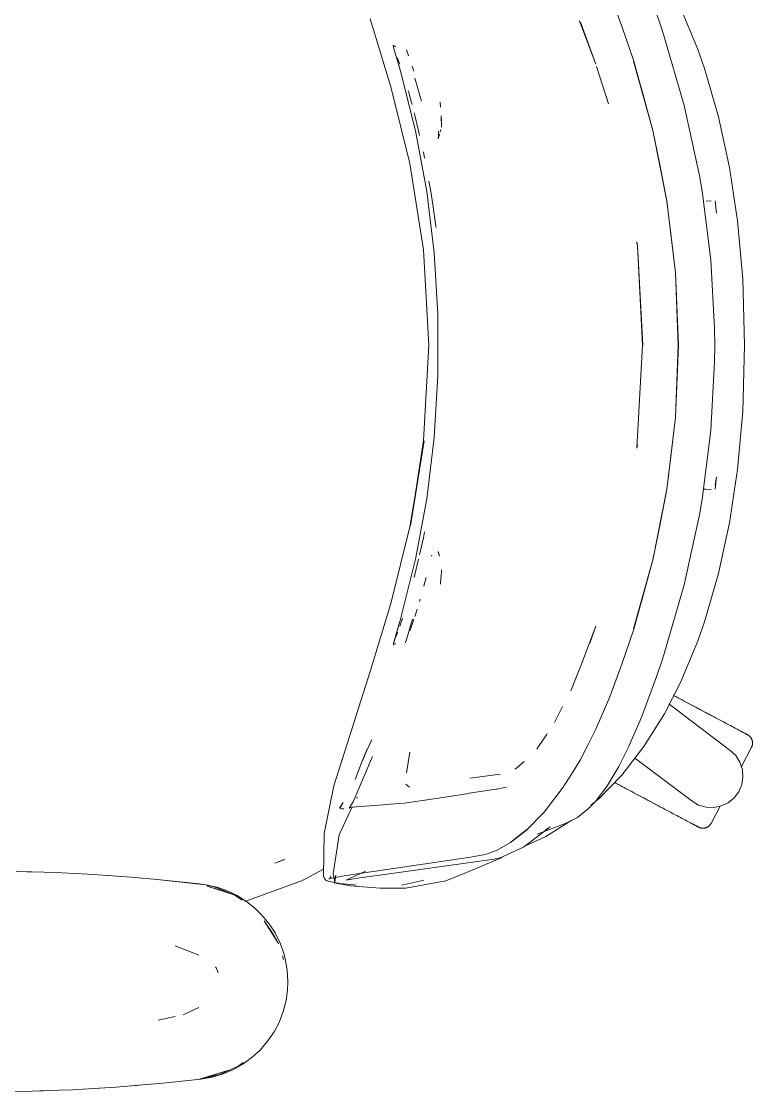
# Model space of a CAD drawing. Header units: millimetres. Extents: x 155927 to 295199, y -4084 to 97293.
# Drawn here: x 215659.4 to 215980.9, y 10098.8 to 10569.5 of the extents above; entities that cross this region are included whole.
import ezdxf

# ---------------------------------------------------------------- set-up
doc = ezdxf.new("R2010")
doc.units = ezdxf.units.MM
doc.header["$MEASUREMENT"] = 0
doc.layers.add('G-IMPT', color=8, linetype='CONTINUOUS', lineweight=9)
doc.layers.add('I-FURN', color=8, linetype='CONTINUOUS', lineweight=9)

msp = doc.modelspace()

# ---------------------------------------------------------------- linework, layer by layer
at = {"layer": 'G-IMPT'}
for p, q in [((215918.14, 10581.89), (215923.6, 10567.01)), ((215938.31, 10573.9), (215940.71, 10566.96)), ((215956.7, 10557.61), (215949.18, 10575.58)), ((215812.71, 10570.7), (215821.89, 10540.72)), ((215905.3, 10568.2), (215904.64, 10569.93)), ((215912.01, 10550.75), (215905.19, 10569.16)), ((215912.01, 10550.75), (215905.3, 10568.2)), ((215928.61, 10552.09), (215923.6, 10567.01)), ((215941.91, 10563.36), (215940.71, 10566.96)), ((215950.85, 10532.53), (215941.91, 10563.36)), ((215822.94, 10559.13), (215822.85, 10558.89)), ((215822.85, 10558.89), (215822.91, 10558.67)), ((215822.91, 10558.67), (215822.98, 10558.37)), ((215822.98, 10558.37), (215823.05, 10558.1)), ((215826.12, 10547.67), (215823.05, 10558.1)), ((215823.94, 10558.36), (215823.33, 10558.74)), ((215823.94, 10558.36), (215823.73, 10558.5)), ((215829.25, 10555.42), (215828.64, 10557.08)), ((215829.25, 10555.42), (215829.62, 10554.41)), ((215959.77, 10548.87), (215956.7, 10557.61)), ((215824.96, 10552.87), (215824.72, 10553.53)), ((215824.96, 10552.87), (215825.71, 10550.77)), ((215932.34, 10538.84), (215928.57, 10552)), ((215936.99, 10521.59), (215928.57, 10552)), ((215936.99, 10521.59), (215928.61, 10552.09)), ((215832.67, 10521.35), (215826.12, 10547.67)), ((215831.96, 10547.66), (215831.24, 10549.88)), ((215917.54, 10533.28), (215912.29, 10549.77)), ((215959.77, 10548.87), (215965.95, 10527.63)), ((215830.21, 10507.04), (215821.89, 10540.72)), ((215832.41, 10544.57), (215835.24, 10534.46)), ((215829.7, 10538.25), (215829.5, 10538.93)), ((215830.82, 10534.25), (215829.7, 10538.25)), ((215917.54, 10533.28), (215916.47, 10536.72)), ((215932.34, 10538.84), (215936.99, 10521.59)), ((215830.82, 10534.25), (215831.14, 10533.11)), ((215831.14, 10533.11), (215831.18, 10532.93)), ((215843.7, 10531.86), (215843.48, 10533.95)), ((215950.85, 10532.53), (215957.52, 10501.74)), ((215832.44, 10528.09), (215832.1, 10529.39)), ((215832.44, 10528.09), (215833.99, 10521.34)), ((215844.1, 10523), (215844.01, 10528.06)), ((215844.01, 10528.06), (215844.09, 10525.79)), ((215965.95, 10527.63), (215970.76, 10505.27)), ((215843.52, 10520.88), (215843.85, 10522.05)), ((215844.1, 10523), (215844.09, 10525.79)), ((215832.67, 10521.35), (215837.6, 10494.69)), ((215834.45, 10519.36), (215833.99, 10521.34)), ((215842.56, 10517.95), (215843.24, 10519.9)), ((215842.77, 10519), (215842.56, 10517.95)), ((215842.77, 10519), (215842.81, 10521.3)), ((215842.82, 10521.16), (215842.81, 10521.3)), ((215936.99, 10521.59), (215943.17, 10490.47)), ((215936.99, 10521.59), (215940.07, 10506.57)), ((215936.99, 10521.59), (215943.16, 10490.55)), ((215836.65, 10509.32), (215836.11, 10512.13)), ((215830.21, 10507.04), (215836.2, 10469.12)), ((215943.17, 10490.47), (215940.07, 10506.57)), ((215970.76, 10505.27), (215974.25, 10481.85)), ((215838.57, 10499.21), (215839.13, 10496.31)), ((215958.7, 10494.82), (215957.52, 10501.74)), ((215837.6, 10494.69), (215840.9, 10467.77)), ((215839.37, 10494.68), (215839.13, 10496.31)), ((215840.22, 10489.06), (215839.37, 10494.68)), ((215962.52, 10464.65), (215958.7, 10494.82)), ((215840.22, 10489.06), (215841.52, 10480.53)), ((215946.99, 10458.95), (215943.16, 10490.55)), ((215946.95, 10458.91), (215943.17, 10490.47)), ((215943.17, 10490.47), (215945.11, 10474.99)), ((215960.5, 10490.51), (215962.59, 10490.58)), ((215962.59, 10490.58), (215962.48, 10490.58)), ((215964.35, 10490.55), (215965, 10485.14)), ((215841.52, 10480.53), (215841.7, 10478.87)), ((215974.25, 10481.85), (215976.51, 10456.28)), ((215946.95, 10458.91), (215945.11, 10474.99)), ((215929.95, 10472.41), (215929.99, 10472.17)), ((215930.23, 10470.86), (215929.96, 10472.64)), ((215930.23, 10470.86), (215929.99, 10472.17)), ((215932.55, 10427.14), (215930.23, 10470.86)), ((215932.5, 10427.14), (215930.23, 10470.86)), ((215836.2, 10469.12), (215838.56, 10427.14)), ((215842.55, 10440.7), (215840.9, 10467.77)), ((215964.13, 10434.45), (215962.52, 10464.65)), ((215947.63, 10444.02), (215946.95, 10458.91)), ((215946.95, 10458.91), (215948.09, 10427.14)), ((215946.99, 10458.95), (215948.32, 10427.14)), ((215976.51, 10456.28), (215977.36, 10427.14)), ((215947.63, 10444.02), (215948.09, 10427.14)), ((215842.55, 10440.7), (215842.55, 10413.58)), ((215964.13, 10434.45), (215964.23, 10427.14)), ((215836.2, 10385.15), (215838.56, 10427.14)), ((215932.5, 10427.14), (215930, 10381.8)), ((215946.95, 10395.36), (215948.09, 10427.14)), ((215948.32, 10427.14), (215946.99, 10395.32)), ((215947.63, 10410.25), (215948.09, 10427.14)), ((215964.13, 10419.82), (215964.23, 10427.14)), ((215977.36, 10427.14), (215976.51, 10397.99)), ((215964.13, 10419.82), (215962.52, 10389.62)), ((215842.55, 10413.58), (215840.9, 10386.51)), ((215946.95, 10395.36), (215947.63, 10410.25)), ((215946.99, 10395.32), (215943.16, 10363.73)), ((215946.95, 10395.36), (215943.17, 10363.81)), ((215945.11, 10379.28), (215946.95, 10395.36)), ((215976.51, 10397.99), (215974.25, 10372.42)), ((215837.6, 10359.59), (215840.9, 10386.51)), ((215962.52, 10389.62), (215958.7, 10359.45)), ((215830.21, 10347.23), (215836.46, 10384.98)), ((215836.2, 10385.15), (215830.47, 10347.61)), ((215836.46, 10384.98), (215830.47, 10347.61)), ((215929.95, 10381.86), (215929.99, 10382.1)), ((215930.23, 10383.41), (215929.99, 10382.1)), ((215930, 10381.8), (215930.23, 10383.41)), ((215945.11, 10379.28), (215943.17, 10363.81)), ((215974.25, 10372.42), (215970.76, 10349)), ((215964.35, 10363.72), (215965, 10369.14)), ((215964.43, 10365.37), (215965, 10369.14)), ((215943.17, 10363.81), (215936.95, 10332.56)), ((215936.95, 10332.56), (215943.16, 10363.73)), ((215943.17, 10363.81), (215940.07, 10347.7)), ((215959.25, 10363.81), (215960.5, 10363.76)), ((215962.59, 10363.69), (215960.5, 10363.76)), ((215962.59, 10363.69), (215962.48, 10363.69)), ((215832.67, 10332.92), (215837.6, 10359.59)), ((215958.7, 10359.45), (215957.52, 10352.53)), ((215957.52, 10352.53), (215950.85, 10321.74)), ((215936.99, 10332.68), (215940.07, 10347.7)), ((215965.95, 10326.64), (215970.76, 10349)), ((215821.89, 10313.55), (215830.21, 10347.23)), ((215836.62, 10344.96), (215836.15, 10342.33)), ((215836.15, 10342.33), (215834.44, 10334.91)), ((215839.89, 10334.72), (215839.75, 10334.31)), ((215842.56, 10336.32), (215843.24, 10334.37)), ((215842.56, 10336.32), (215842.77, 10335.28)), ((215832.67, 10332.92), (215826.12, 10306.6)), ((215833.99, 10332.93), (215832.44, 10326.18)), ((215936.99, 10332.68), (215928.57, 10302.27)), ((215936.99, 10332.68), (215928.61, 10302.18)), ((215932.34, 10315.43), (215936.99, 10332.68)), ((215832.44, 10326.18), (215832.1, 10324.9)), ((215836.29, 10321.1), (215837.29, 10324.96)), ((215843.99, 10326.16), (215843.71, 10322.45)), ((215843.99, 10326.16), (215844.09, 10327.53)), ((215844.09, 10328.23), (215844.09, 10327.53)), ((215959.77, 10305.4), (215965.95, 10326.64)), ((215836.29, 10321.1), (215836.68, 10322.63)), ((215843.71, 10322.45), (215843.68, 10321.97)), ((215941.91, 10290.91), (215950.85, 10321.74)), ((215834.38, 10314.31), (215834.71, 10315.43)), ((215932.34, 10315.43), (215928.57, 10302.27)), ((215821.89, 10313.55), (215812.71, 10283.58)), ((215832.6, 10308.52), (215833.39, 10311.02)), ((215826.12, 10306.6), (215822.85, 10295.38)), ((215826.12, 10306.6), (215823.01, 10295.78)), ((215826.12, 10306.6), (215823.06, 10296.07)), ((215826.75, 10306.6), (215826.02, 10304.38)), ((215826.75, 10306.6), (215826.9, 10307.06)), ((215831.32, 10306.61), (215828.28, 10296.18)), ((215831.21, 10304.3), (215831.98, 10306.61)), ((215832.36, 10307.74), (215832.6, 10308.52)), ((215956.7, 10296.66), (215959.77, 10305.4)), ((215824.74, 10300.82), (215824.4, 10299.85)), ((215825.73, 10303.57), (215826.02, 10304.38)), ((215830.19, 10301.42), (215830.95, 10303.58)), ((215831.21, 10304.3), (215830.95, 10303.58)), ((215912.01, 10303.52), (215905.3, 10286.07)), ((215912.01, 10303.52), (215909.29, 10296.09)), ((215923.6, 10287.26), (215928.61, 10302.18)), ((215823.06, 10296.07), (215823.01, 10295.78)), ((215823.94, 10295.92), (215823.33, 10295.53)), ((215823.94, 10295.92), (215823.73, 10295.77)), ((215824.4, 10299.85), (215824, 10298.78)), ((215956.7, 10296.66), (215949.18, 10278.69)), ((215822.85, 10295.38), (215822.99, 10295.14)), ((215923.6, 10287.26), (215918.14, 10272.38)), ((215938.37, 10280.49), (215940.71, 10287.31)), ((215941.91, 10290.91), (215940.71, 10287.31)), ((215812.71, 10283.58), (215796.72, 10233.33)), ((215904.64, 10284.34), (215900.91, 10275.02)), ((215905.3, 10286.07), (215904.64, 10284.34)), ((215900.91, 10275.02), (215901.91, 10277.26)), ((215938.37, 10280.49), (215932.77, 10265.41)), ((215949.18, 10278.69), (215942.09, 10264.91)), ((215918.14, 10272.38), (215911.97, 10258.16)), ((215893.74, 10261.18), (215897.28, 10268.15)), ((215931.29, 10261.73), (215932.77, 10265.41)), ((215942.09, 10264.91), (215933.12, 10250.62)), ((215908.58, 10251.43), (215911.97, 10258.16)), ((215926.52, 10250.77), (215931.29, 10261.73)), ((215810.42, 10246.9), (215813.47, 10253.61)), ((215886.71, 10250.58), (215890.21, 10255.71)), ((215890.21, 10255.71), (215890.6, 10256.29)), ((215809.39, 10244.31), (215811.42, 10249.43)), ((215811.42, 10249.42), (215809.39, 10244.31)), ((215809.4, 10244.52), (215811.42, 10249.42)), ((215886.71, 10250.58), (215885.96, 10249.47)), ((215908.58, 10251.43), (215905.01, 10244.64)), ((215922.3, 10242.32), (215926.3, 10250.33)), ((215933.12, 10250.62), (215923.31, 10238.02)), ((215926.52, 10250.77), (215926.3, 10250.33)), ((215805.26, 10226.18), (215813.7, 10246.16)), ((215809.4, 10244.52), (215806.15, 10236.05)), ((215828.75, 10238.99), (215830.15, 10248.15)), ((215880.44, 10243.94), (215876.53, 10240.6)), ((215901.24, 10238.41), (215905.01, 10244.64)), ((215828.75, 10238.99), (215828.8, 10239.34)), ((215921.99, 10241.72), (215917.26, 10233.72)), ((215922.3, 10242.32), (215921.99, 10241.72)), ((215856.59, 10236.66), (215869.94, 10238.44)), ((215869.94, 10238.44), (215869.47, 10238.3)), ((215901.24, 10238.41), (215897.36, 10232.31)), ((215913.35, 10227.72), (215923.31, 10238.02)), ((215792.53, 10212.38), (215796.72, 10233.33)), ((215828.4, 10234.04), (215830.04, 10232.76)), ((215855.17, 10229.81), (215855.68, 10229.89)), ((215856.29, 10229.98), (215855.68, 10229.89)), ((215856.29, 10229.98), (215868.01, 10231.79)), ((215868.01, 10231.79), (215868.48, 10231.86)), ((215870.46, 10232.28), (215868.48, 10231.86)), ((215872.63, 10232.74), (215870.46, 10232.28)), ((215889.17, 10221.62), (215897.19, 10232.06)), ((215897.36, 10232.31), (215897.19, 10232.06)), ((215911.68, 10226.3), (215916.4, 10232.43)), ((215916.4, 10232.43), (215917.26, 10233.72)), ((215799.3, 10223.51), (215800.89, 10225.97)), ((215800.89, 10225.97), (215799.36, 10223.49)), ((215799.36, 10223.49), (215800.85, 10225.96)), ((215803.5, 10223.51), (215805.26, 10226.18)), ((215806.71, 10227.9), (215807.15, 10228.17)), ((215827.66, 10225.65), (215819.42, 10225.03)), ((215827.66, 10225.65), (215827.74, 10225.66)), ((215841.81, 10227.69), (215827.74, 10225.66)), ((215841.81, 10227.69), (215855.17, 10229.81)), ((215908.79, 10223.28), (215911.68, 10226.3)), ((215913.35, 10227.72), (215909.68, 10224.72)), ((215799.16, 10211.68), (215804.77, 10224.03)), ((215799.3, 10223.51), (215799.36, 10223.49)), ((215800.23, 10223.21), (215799.36, 10223.49)), ((215801.08, 10223.1), (215800.23, 10223.21)), ((215804.22, 10223.8), (215803.5, 10223.51)), ((215804.22, 10223.8), (215804.24, 10223.8)), ((215806.62, 10224.1), (215804.24, 10223.8)), ((215806.62, 10224.1), (215806.7, 10224.1)), ((215810.57, 10224.4), (215806.7, 10224.1)), ((215818.43, 10224.96), (215810.57, 10224.4)), ((215819.42, 10225.03), (215818.43, 10224.96)), ((215889.17, 10221.62), (215881.43, 10213.72)), ((215903.92, 10219.42), (215908.79, 10223.28)), ((215886.22, 10212.05), (215898.12, 10216.56)), ((215889.98, 10210.99), (215901.43, 10218.11)), ((215900.35, 10217.63), (215898.12, 10216.56)), ((215902.79, 10218.8), (215900.35, 10217.63)), ((215903.92, 10219.42), (215902.79, 10218.8)), ((215792.53, 10212.38), (215792.14, 10193.39)), ((215799.16, 10211.68), (215796.44, 10194.63)), ((215874.47, 10208.3), (215881.43, 10213.72)), ((215881.64, 10214.03), (215874.69, 10208.63)), ((215874.69, 10208.63), (215878.07, 10211.22)), ((215881.64, 10214.03), (215878.07, 10211.22)), ((215891.87, 10215.28), (215880.17, 10206.34)), ((215881.35, 10207.01), (215889.98, 10210.99)), ((215891.87, 10215.28), (215889.84, 10214.12)), ((215874.47, 10208.3), (215868.63, 10205.01)), ((215873.65, 10203.3), (215880.17, 10206.34)), ((215839.98, 10199.35), (215855.75, 10201.75)), ((215863.42, 10203.05), (215855.75, 10201.75)), ((215863.42, 10203.05), (215868.21, 10204.8)), ((215867.29, 10201.09), (215870.28, 10201.73)), ((215868.63, 10205.01), (215868.21, 10204.8)), ((215870.89, 10202.02), (215869.72, 10201.25)), ((215873.65, 10203.3), (215870.28, 10201.73)), ((215775.27, 10200.92), (215770.8, 10199.29)), ((215770.8, 10199.29), (215774.68, 10200.66)), ((215775.27, 10200.92), (215774.68, 10200.66)), ((215809.11, 10194.8), (215839.98, 10199.35)), ((215820.07, 10194.41), (215867.29, 10201.09)), ((215869.72, 10201.25), (215853.27, 10194.45)), ((215657.04, 10195.54), (215669.35, 10195.25)), ((215663.82, 10195.41), (215661.74, 10195.41)), ((215677.23, 10194.95), (215669.35, 10195.25)), ((215677.23, 10194.95), (215688.54, 10194.41)), ((215697.41, 10193.85), (215688.54, 10194.41)), ((215697.41, 10193.85), (215707.69, 10193.12)), ((215699.45, 10193.72), (215697.55, 10193.81)), ((215699.45, 10193.72), (215700.87, 10193.58)), ((215719.09, 10192.14), (215707.69, 10193.12)), ((215740.53, 10189.79), (215717.57, 10192.24)), ((215717.57, 10192.24), (215737.71, 10190.12)), ((215784.3, 10192.44), (215782.54, 10191.52)), ((215792.21, 10196.58), (215784.3, 10192.44)), ((215792.14, 10193.39), (215792.75, 10192.36)), ((215792.62, 10192.98), (215792.75, 10192.36)), ((215792.62, 10192.98), (215792.73, 10192.43)), ((215792.75, 10192.36), (215792.73, 10192.43)), ((215793.12, 10191.86), (215792.75, 10192.36)), ((215795.61, 10192.75), (215794.51, 10192.19)), ((215795.01, 10192.58), (215794.51, 10192.19)), ((215794.99, 10192.58), (215801.26, 10193.69)), ((215795.61, 10192.75), (215794.99, 10192.58)), ((215795.01, 10192.58), (215795.33, 10193.12)), ((215795.41, 10193.62), (215795.33, 10193.12)), ((215797.13, 10191.05), (215796.44, 10194.63)), ((215797.62, 10193.92), (215796.89, 10190.64)), ((215797.62, 10193.92), (215797.13, 10191.05)), ((215801.26, 10193.69), (215809.11, 10194.8)), ((215802.23, 10191.78), (215810.63, 10195.77)), ((215808.11, 10192.76), (215803.09, 10191.92)), ((215808.11, 10192.76), (215809.41, 10192.97)), ((215820.07, 10194.41), (215809.41, 10192.97)), ((215846.05, 10191.46), (215849.91, 10193.06)), ((215853.27, 10194.45), (215849.91, 10193.06)), ((215740.53, 10189.79), (215719.09, 10192.14)), ((215740.53, 10189.79), (215737.71, 10190.12)), ((215740.53, 10189.79), (215745.49, 10188.63)), ((215740.6, 10189.57), (215743.66, 10188.99)), ((215752.88, 10185.39), (215741.03, 10189.2)), ((215750.17, 10186.29), (215741.03, 10189.2)), ((215743.66, 10188.99), (215751.84, 10185.79)), ((215749.62, 10187.18), (215745.49, 10188.63)), ((215757.63, 10182.38), (215776.57, 10189.33)), ((215776.57, 10189.33), (215782.54, 10191.52)), ((215793.66, 10191.54), (215793.12, 10191.86)), ((215793.66, 10191.54), (215795.52, 10190.99)), ((215798.8, 10190.46), (215795.52, 10190.99)), ((215799.21, 10190.2), (215796.89, 10190.64)), ((215798.8, 10190.46), (215799.42, 10190.38)), ((215803.46, 10189.39), (215799.21, 10190.2)), ((215799.42, 10190.38), (215804.1, 10189.86)), ((215802.23, 10191.78), (215803.09, 10191.92)), ((215803.93, 10189.34), (215803.46, 10189.39)), ((215803.93, 10189.34), (215813.26, 10188.54)), ((215804.1, 10189.86), (215806.69, 10189.65)), ((215813.26, 10188.54), (215817.21, 10188.2)), ((215821.38, 10188.2), (215817.21, 10188.2)), ((215828.35, 10188.23), (215821.38, 10188.2)), ((215826.49, 10189.64), (215835.79, 10191.68)), ((215828.35, 10188.23), (215846.05, 10191.46)), ((215835.79, 10191.68), (215836.37, 10191.83)), ((215754.2, 10184.99), (215749.62, 10187.18)), ((215752.88, 10185.39), (215750.17, 10186.29)), ((215752.17, 10185.66), (215752.88, 10185.39)), ((215752.88, 10185.39), (215756.46, 10182.96)), ((215754.2, 10184.99), (215758.53, 10182.26)), ((215761.84, 10179.64), (215758.53, 10182.26)), ((215765.44, 10176.09), (215761.84, 10179.64)), ((215765.44, 10176.09), (215768.63, 10172.12)), ((215772.49, 10163.96), (215766.17, 10173.91)), ((215770.33, 10167.64), (215766.17, 10173.91)), ((215770.9, 10168.57), (215768.63, 10172.12)), ((215772.49, 10163.96), (215770.33, 10167.64)), ((215773.14, 10164.06), (215770.9, 10168.57)), ((215773.14, 10164.06), (215774.85, 10159.29)), ((215727.01, 10162.89), (215737.43, 10158.74)), ((215775.41, 10157.16), (215774.85, 10159.29)), ((215774.15, 10158.51), (215774.67, 10156.82)), ((215776.29, 10152.21), (215775.41, 10157.16)), ((215744.96, 10153.22), (215744.66, 10153.67)), ((215745.97, 10150.99), (215744.96, 10153.22)), ((215776.59, 10147.17), (215776.29, 10152.21)), ((215776.59, 10147.17), (215776.42, 10143.32)), ((215775.77, 10138.81), (215776.42, 10143.32)), ((215737.34, 10135.79), (215730.56, 10132.52)), ((215775.77, 10138.81), (215774.51, 10133.94)), ((215719.51, 10130.19), (215726.94, 10131.76)), ((215772.67, 10129.23), (215774.51, 10133.94)), ((215770.48, 10125.07), (215772.67, 10129.23)), ((215770.48, 10125.07), (215767.65, 10120.9)), ((215760.89, 10113.9), (215764.33, 10117.06)), ((215767.65, 10120.9), (215764.33, 10117.06)), ((215760.89, 10113.9), (215756.81, 10110.9)), ((215737.71, 10104.22), (215750.17, 10108.05)), ((215750.17, 10108.05), (215741.03, 10105.13)), ((215746.68, 10106.26), (215754.74, 10110)), ((215752.37, 10108.39), (215748.13, 10106.58)), ((215752.37, 10108.39), (215756.81, 10110.9)), ((215756.85, 10111.59), (215754.74, 10110)), ((215720.3, 10102.31), (215738.22, 10104.22)), ((215737.71, 10104.22), (215741.03, 10105.13)), ((215738.22, 10104.22), (215743.27, 10105.11)), ((215746.68, 10106.26), (215738.28, 10104.35)), ((215748.13, 10106.58), (215743.27, 10105.11)), ((215655.68, 10098.77), (215664.1, 10098.94)), ((215675.86, 10099.33), (215664.1, 10098.94)), ((215669.04, 10099.08), (215667.54, 10099.06)), ((215670.97, 10099.19), (215669.04, 10099.08)), ((215675.86, 10099.33), (215681.88, 10099.58)), ((215696.02, 10100.39), (215681.88, 10099.58)), ((215701.11, 10100.72), (215696.02, 10100.39)), ((215701.11, 10100.72), (215716.17, 10101.97)), ((215709.29, 10101.37), (215710.97, 10101.54)), ((215716.17, 10101.97), (215720.3, 10102.31))]:
    msp.add_line(p, q, dxfattribs=at)
at = {"layer": 'I-FURN'}
for p, q in [((215946.91, 10272.63), (215945.95, 10273.14)), ((215946.39, 10272.9), (215947.36, 10272.39)), ((215947.88, 10272.11), (215946.91, 10272.63)), ((215947.36, 10272.39), (215948.34, 10271.87)), ((215944.02, 10269.28), (215971.08, 10248.89)), ((215948.87, 10271.59), (215947.88, 10272.11)), ((215948.34, 10271.87), (215949.32, 10271.34)), ((215949.86, 10271.06), (215948.87, 10271.59)), ((215949.32, 10271.34), (215950.32, 10270.81)), ((215950.86, 10270.53), (215949.86, 10271.06)), ((215950.32, 10270.81), (215951.32, 10270.28)), ((215951.86, 10270), (215950.86, 10270.53)), ((215951.32, 10270.28), (215952.32, 10269.75)), ((215952.86, 10269.46), (215951.86, 10270)), ((215952.32, 10269.75), (215953.32, 10269.22)), ((215953.87, 10268.93), (215952.86, 10269.46)), ((215953.32, 10269.22), (215954.33, 10268.68)), ((215954.87, 10268.39), (215953.87, 10268.93)), ((215954.33, 10268.68), (215955.33, 10268.15)), ((215955.87, 10267.86), (215954.87, 10268.39)), ((215955.33, 10268.15), (215956.33, 10267.61)), ((215956.87, 10267.33), (215955.87, 10267.86)), ((215956.33, 10267.61), (215957.33, 10267.08)), ((215957.87, 10266.8), (215956.87, 10267.33)), ((215957.33, 10267.08), (215958.32, 10266.56)), ((215958.85, 10266.27), (215957.87, 10266.8)), ((215958.32, 10266.56), (215959.31, 10266.03)), ((215959.83, 10265.75), (215958.85, 10266.27)), ((215959.31, 10266.03), (215960.28, 10265.52)), ((215960.8, 10265.24), (215959.83, 10265.75)), ((215960.28, 10265.52), (215961.24, 10265)), ((215961.76, 10264.73), (215960.8, 10265.24)), ((215961.24, 10265), (215962.2, 10264.5)), ((215962.7, 10264.23), (215961.76, 10264.73)), ((215962.2, 10264.5), (215963.13, 10264)), ((215963.63, 10263.73), (215962.7, 10264.23)), ((215963.13, 10264), (215964.06, 10263.51)), ((215964.55, 10263.25), (215963.63, 10263.73)), ((215964.06, 10263.51), (215964.96, 10263.03)), ((215965.44, 10262.77), (215964.55, 10263.25)), ((215966.32, 10262.31), (215965.44, 10262.77)), ((215967.18, 10261.85), (215966.32, 10262.31)), ((215968.01, 10261.41), (215967.18, 10261.85)), ((215968.82, 10260.97), (215968.01, 10261.41)), ((215969.61, 10260.56), (215968.82, 10260.97)), ((215970.37, 10260.15), (215969.61, 10260.56)), ((215971.11, 10259.76), (215970.37, 10260.15)), ((215971.82, 10259.38), (215971.11, 10259.76)), ((215972.49, 10259.02), (215971.82, 10259.38)), ((215973.14, 10258.68), (215972.49, 10259.02)), ((215973.76, 10258.35), (215973.14, 10258.68)), ((215974.34, 10258.04), (215973.76, 10258.35)), ((215974.03, 10258.21), (215974.6, 10257.9)), ((215974.89, 10257.75), (215974.34, 10258.04)), ((215974.6, 10257.9), (215975.13, 10257.62)), ((215975.41, 10257.47), (215974.89, 10257.75)), ((215975.13, 10257.62), (215975.64, 10257.35)), ((215975.89, 10257.22), (215975.41, 10257.47)), ((215975.64, 10257.35), (215976.1, 10257.1)), ((215976.34, 10256.98), (215975.89, 10257.22)), ((215976.1, 10257.1), (215976.53, 10256.88)), ((215976.75, 10256.76), (215976.34, 10256.98)), ((215976.53, 10256.88), (215976.92, 10256.67)), ((215977.12, 10256.56), (215976.75, 10256.76)), ((215976.92, 10256.67), (215977.28, 10256.48)), ((215977.46, 10256.38), (215977.12, 10256.56)), ((215977.28, 10256.48), (215977.6, 10256.31)), ((215977.75, 10256.23), (215977.46, 10256.38)), ((215977.6, 10256.31), (215977.88, 10256.16)), ((215978.01, 10256.09), (215977.75, 10256.23)), ((215977.88, 10256.16), (215978.12, 10256.03)), ((215978.23, 10255.97), (215978.01, 10256.09)), ((215978.12, 10256.03), (215978.32, 10255.93)), ((215978.41, 10255.88), (215978.23, 10255.97)), ((215978.32, 10255.93), (215978.48, 10255.84)), ((215978.55, 10255.8), (215978.41, 10255.88)), ((215978.48, 10255.84), (215978.6, 10255.77)), ((215978.65, 10255.75), (215978.55, 10255.8)), ((215978.6, 10255.77), (215978.68, 10255.73)), ((215978.71, 10255.72), (215978.65, 10255.75)), ((215978.68, 10255.73), (215978.73, 10255.71)), ((215978.73, 10255.71), (215978.71, 10255.72)), ((215978.73, 10255.71), (215978.87, 10255.63)), ((215978.73, 10255.71), (215978.73, 10255.71)), ((215978.87, 10255.63), (215979.01, 10255.54)), ((215979.01, 10255.54), (215979.14, 10255.45)), ((215979.14, 10255.45), (215979.27, 10255.36)), ((215979.27, 10255.36), (215979.4, 10255.26)), ((215979.4, 10255.26), (215979.52, 10255.15)), ((215979.52, 10255.15), (215979.64, 10255.04)), ((215979.64, 10255.04), (215979.76, 10254.93)), ((215979.76, 10254.93), (215979.86, 10254.81)), ((215979.86, 10254.81), (215979.97, 10254.69)), ((215979.97, 10254.69), (215980.07, 10254.56)), ((215980.07, 10254.56), (215980.16, 10254.43)), ((215980.16, 10254.43), (215980.25, 10254.3)), ((215980.25, 10254.3), (215980.33, 10254.16)), ((215980.33, 10254.16), (215980.41, 10254.02)), ((215980.41, 10254.02), (215980.48, 10253.87)), ((215980.48, 10253.87), (215980.55, 10253.72)), ((215980.55, 10253.72), (215980.61, 10253.57)), ((215980.61, 10253.57), (215980.66, 10253.42)), ((215980.66, 10253.42), (215980.71, 10253.27)), ((215971.08, 10248.89), (215973.51, 10246.55)), ((215975.93, 10241.85), (215980.4, 10250.26)), ((215980.42, 10250.29), (215980.4, 10250.26)), ((215980.49, 10250.44), (215980.42, 10250.29)), ((215980.56, 10250.59), (215980.49, 10250.44)), ((215980.61, 10250.74), (215980.56, 10250.59)), ((215980.67, 10250.89), (215980.61, 10250.74)), ((215980.72, 10251.04), (215980.67, 10250.89)), ((215980.71, 10253.27), (215980.75, 10253.11)), ((215980.76, 10251.2), (215980.72, 10251.04)), ((215980.75, 10253.11), (215980.79, 10252.96)), ((215980.79, 10251.35), (215980.76, 10251.2)), ((215980.79, 10252.96), (215980.82, 10252.8)), ((215980.82, 10251.51), (215980.79, 10251.35)), ((215980.82, 10252.8), (215980.84, 10252.64)), ((215980.84, 10251.67), (215980.82, 10251.51)), ((215980.84, 10252.64), (215980.86, 10252.48)), ((215980.86, 10251.83), (215980.84, 10251.67)), ((215980.86, 10252.48), (215980.87, 10252.32)), ((215980.87, 10251.99), (215980.86, 10251.83)), ((215980.87, 10252.32), (215980.87, 10252.16)), ((215980.87, 10252.16), (215980.87, 10251.99)), ((215954.24, 10226.54), (215928.93, 10245.61)), ((215973.51, 10246.55), (215975.31, 10243.69)), ((215975.31, 10243.69), (215976.38, 10240.49)), ((215976.38, 10240.49), (215976.64, 10237.13)), ((215920.15, 10234.76), (215921.05, 10234.28)), ((215976.64, 10237.13), (215976.1, 10233.8)), ((215921.54, 10234.02), (215920.63, 10234.5)), ((215921.05, 10234.28), (215921.96, 10233.79)), ((215922.46, 10233.53), (215921.54, 10234.02)), ((215921.96, 10233.79), (215922.89, 10233.3)), ((215923.4, 10233.03), (215922.46, 10233.53)), ((215922.89, 10233.3), (215923.83, 10232.8)), ((215924.35, 10232.52), (215923.4, 10233.03)), ((215923.83, 10232.8), (215924.79, 10232.29)), ((215925.31, 10232.01), (215924.35, 10232.52)), ((215924.79, 10232.29), (215925.76, 10231.77)), ((215926.29, 10231.49), (215925.31, 10232.01)), ((215925.76, 10231.77), (215926.74, 10231.25)), ((215927.27, 10230.97), (215926.29, 10231.49)), ((215926.74, 10231.25), (215927.73, 10230.73)), ((215928.26, 10230.44), (215927.27, 10230.97)), ((215927.73, 10230.73), (215928.72, 10230.2)), ((215929.26, 10229.91), (215928.26, 10230.44)), ((215928.72, 10230.2), (215929.72, 10229.67)), ((215930.26, 10229.38), (215929.26, 10229.91)), ((215974.77, 10230.7), (215972.74, 10228)), ((215976.1, 10233.8), (215974.77, 10230.7)), ((215929.72, 10229.67), (215930.72, 10229.13)), ((215931.27, 10228.85), (215930.26, 10229.38)), ((215930.72, 10229.13), (215931.73, 10228.6)), ((215932.27, 10228.31), (215931.27, 10228.85)), ((215931.73, 10228.6), (215932.73, 10228.07)), ((215933.28, 10227.78), (215932.27, 10228.31)), ((215932.73, 10228.07), (215933.74, 10227.53)), ((215934.28, 10227.24), (215933.28, 10227.78)), ((215933.74, 10227.53), (215934.74, 10227)), ((215935.28, 10226.71), (215934.28, 10227.24)), ((215934.74, 10227), (215935.74, 10226.47)), ((215936.27, 10226.18), (215935.28, 10226.71)), ((215935.74, 10226.47), (215936.73, 10225.94)), ((215937.26, 10225.66), (215936.27, 10226.18)), ((215936.73, 10225.94), (215937.71, 10225.42)), ((215938.24, 10225.14), (215937.26, 10225.66)), ((215937.71, 10225.42), (215938.68, 10224.9)), ((215939.21, 10224.62), (215938.24, 10225.14)), ((215957.16, 10224.84), (215954.24, 10226.54)), ((215970.13, 10225.87), (215967.08, 10224.43)), ((215972.74, 10228), (215970.13, 10225.87)), ((215938.68, 10224.9), (215939.65, 10224.39)), ((215940.16, 10224.11), (215939.21, 10224.62)), ((215939.65, 10224.39), (215940.6, 10223.88)), ((215941.11, 10223.61), (215940.16, 10224.11)), ((215940.6, 10223.88), (215941.54, 10223.38)), ((215942.04, 10223.12), (215941.11, 10223.61)), ((215941.54, 10223.38), (215942.46, 10222.89)), ((215942.95, 10222.63), (215942.04, 10223.12)), ((215942.46, 10222.89), (215943.37, 10222.41)), ((215943.85, 10222.16), (215942.95, 10222.63)), ((215943.37, 10222.41), (215944.25, 10221.94)), ((215944.72, 10221.69), (215943.85, 10222.16)), ((215944.25, 10221.94), (215945.12, 10221.48)), ((215945.58, 10221.23), (215944.72, 10221.69)), ((215945.12, 10221.48), (215945.97, 10221.03)), ((215946.42, 10220.79), (215945.58, 10221.23)), ((215945.97, 10221.03), (215946.79, 10220.59)), ((215946.79, 10220.59), (215947.59, 10220.16)), ((215960.4, 10223.9), (215957.16, 10224.84)), ((215963.77, 10223.76), (215960.4, 10223.9)), ((215962.59, 10216.76), (215966.62, 10224.34)), ((215967.08, 10224.43), (215963.77, 10223.76)), ((215947.59, 10220.16), (215948.37, 10219.75)), ((215948.37, 10219.75), (215949.12, 10219.35)), ((215949.12, 10219.35), (215949.84, 10218.97)), ((215949.84, 10218.97), (215950.54, 10218.6)), ((215950.54, 10218.6), (215951.2, 10218.25)), ((215951.2, 10218.25), (215951.83, 10217.91)), ((215951.83, 10217.91), (215952.43, 10217.59)), ((215952.75, 10217.42), (215952.16, 10217.74)), ((215952.43, 10217.59), (215953, 10217.29)), ((215953.3, 10217.13), (215952.75, 10217.42)), ((215953, 10217.29), (215953.54, 10217)), ((215953.81, 10216.86), (215953.3, 10217.13)), ((215953.54, 10217), (215954.04, 10216.74)), ((215954.3, 10216.6), (215953.81, 10216.86)), ((215954.04, 10216.74), (215954.51, 10216.49)), ((215954.74, 10216.36), (215954.3, 10216.6)), ((215954.51, 10216.49), (215954.94, 10216.26)), ((215955.15, 10216.15), (215954.74, 10216.36)), ((215954.94, 10216.26), (215955.33, 10216.05)), ((215955.53, 10215.95), (215955.15, 10216.15)), ((215955.33, 10216.05), (215955.68, 10215.86)), ((215955.86, 10215.77), (215955.53, 10215.95)), ((215955.68, 10215.86), (215956, 10215.69)), ((215956.16, 10215.61), (215955.86, 10215.77)), ((215956, 10215.69), (215956.28, 10215.54)), ((215961.81, 10215.73), (215961.69, 10215.62)), ((215961.93, 10215.85), (215961.81, 10215.73)), ((215962.04, 10215.96), (215961.93, 10215.85)), ((215962.14, 10216.09), (215962.04, 10215.96)), ((215962.24, 10216.21), (215962.14, 10216.09)), ((215962.33, 10216.34), (215962.24, 10216.21)), ((215962.42, 10216.48), (215962.33, 10216.34)), ((215962.51, 10216.62), (215962.42, 10216.48)), ((215962.59, 10216.76), (215962.51, 10216.62)), ((215956.42, 10215.47), (215956.16, 10215.61)), ((215956.28, 10215.54), (215956.52, 10215.42)), ((215956.64, 10215.36), (215956.42, 10215.47)), ((215956.52, 10215.42), (215956.72, 10215.31)), ((215956.82, 10215.26), (215956.64, 10215.36)), ((215956.72, 10215.31), (215956.88, 10215.22)), ((215956.96, 10215.19), (215956.82, 10215.26)), ((215956.88, 10215.22), (215957.01, 10215.16)), ((215957.06, 10215.13), (215956.96, 10215.19)), ((215957.01, 10215.16), (215957.09, 10215.12)), ((215957.12, 10215.1), (215957.06, 10215.13)), ((215957.09, 10215.12), (215957.13, 10215.09)), ((215957.14, 10215.09), (215957.12, 10215.1)), ((215957.13, 10215.09), (215957.14, 10215.09)), ((215957.17, 10215.07), (215957.14, 10215.09)), ((215957.32, 10215), (215957.17, 10215.07)), ((215957.47, 10214.93), (215957.32, 10215)), ((215957.62, 10214.87), (215957.47, 10214.93)), ((215957.77, 10214.82), (215957.62, 10214.87)), ((215957.92, 10214.77), (215957.77, 10214.82)), ((215958.08, 10214.73), (215957.92, 10214.77)), ((215958.24, 10214.7), (215958.08, 10214.73)), ((215958.39, 10214.67), (215958.24, 10214.7)), ((215958.55, 10214.65), (215958.39, 10214.67)), ((215958.71, 10214.63), (215958.55, 10214.65)), ((215958.88, 10214.62), (215958.71, 10214.63)), ((215959.04, 10214.62), (215958.88, 10214.62)), ((215959.2, 10214.62), (215959.04, 10214.62)), ((215959.36, 10214.63), (215959.2, 10214.62)), ((215959.52, 10214.65), (215959.36, 10214.63)), ((215959.68, 10214.67), (215959.52, 10214.65)), ((215959.84, 10214.7), (215959.68, 10214.67)), ((215959.99, 10214.74), (215959.84, 10214.7)), ((215960.15, 10214.78), (215959.99, 10214.74)), ((215960.3, 10214.83), (215960.15, 10214.78)), ((215960.46, 10214.88), (215960.3, 10214.83)), ((215960.61, 10214.94), (215960.46, 10214.88)), ((215960.75, 10215.01), (215960.61, 10214.94)), ((215960.9, 10215.08), (215960.75, 10215.01)), ((215961.04, 10215.16), (215960.9, 10215.08)), ((215961.18, 10215.24), (215961.04, 10215.16)), ((215961.31, 10215.33), (215961.18, 10215.24)), ((215961.44, 10215.42), (215961.31, 10215.33)), ((215961.57, 10215.52), (215961.44, 10215.42)), ((215961.69, 10215.62), (215961.57, 10215.52))]:
    msp.add_line(p, q, dxfattribs=at)

doc.saveas('drawing.dxf')
